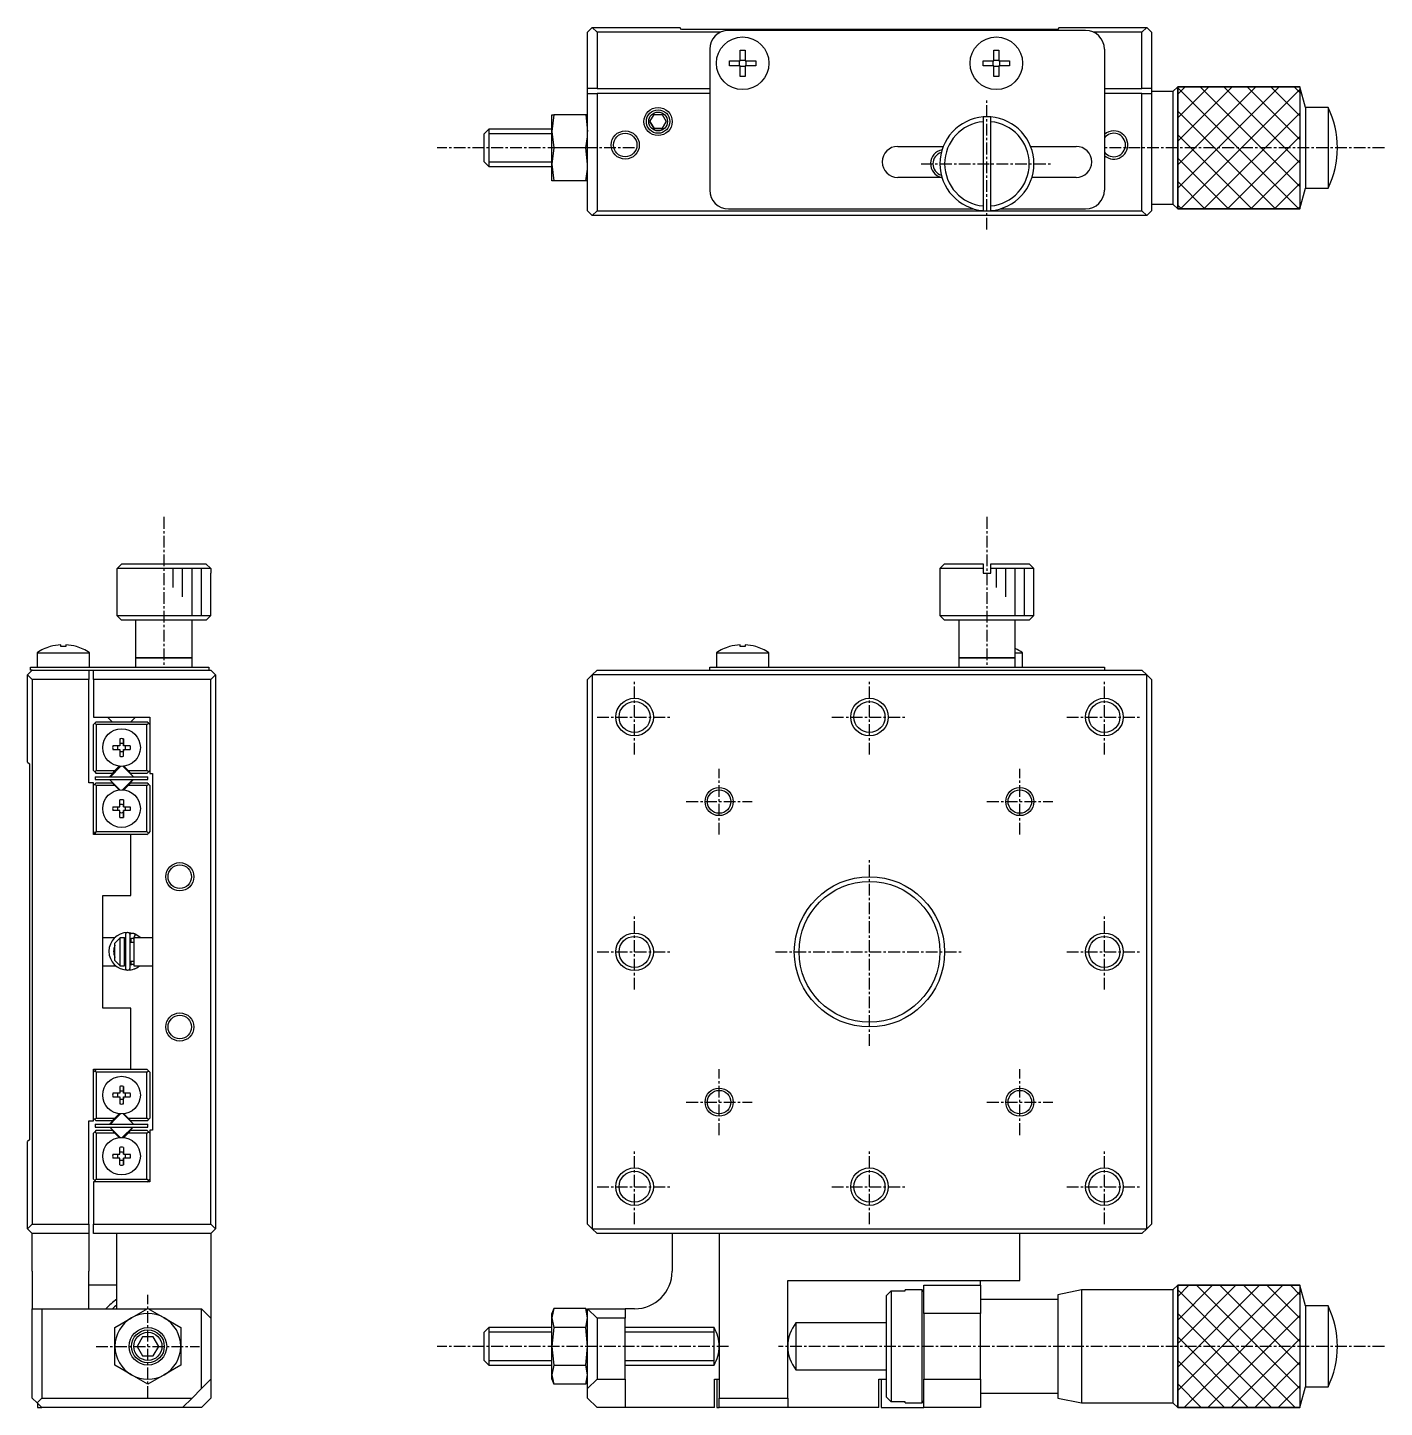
# Model space of a CAD drawing. Extents: x 10 to 368, y 10 to 254.
# Drawn here: x 56 to 200.4, y 107.1 to 254 of the extents above; entities that cross this region are included whole.
import ezdxf

# ---------------------------------------------------------------- set-up
doc = ezdxf.new("R2010")
doc.units = 0
doc.linetypes.add('CENTER', pattern=[2, 1.25, -0.25, 0.25, -0.25])
doc.layers.get('0').update_dxf_attribs({"linetype": 'CONTINUOUS'})
doc.layers.add('CENTER', color=1, linetype='CENTER')

msp = doc.modelspace()

# ---------------------------------------------------------------- linework, layer by layer
at = {"color": 7, "linetype": 'CONTINUOUS'}
for p, q in [((115.599996, 253.5), (116.099996, 254)), ((115.599996, 247.5), (115.599996, 253.5)), ((116.099996, 254), (116.599996, 253.5)), ((116.099996, 254), (125.399996, 254)), ((116.599996, 253.5), (116.599996, 247.5)), ((129.728217, 253.5), (116.599996, 253.5)), ((125.599996, 253.8), (125.399996, 254)), ((165.599996, 253.8), (125.599996, 253.8)), ((168.599996, 253.7), (130.599996, 253.7)), ((165.799996, 254), (165.599996, 253.8)), ((165.799996, 254), (175.099996, 254)), ((174.599996, 253.5), (169.471776, 253.5)), ((174.599996, 253.5), (175.099996, 254)), ((174.599996, 247.5), (174.599996, 253.5)), ((175.099996, 254), (175.599996, 253.5)), ((175.599996, 253.5), (175.599996, 247.5)), ((128.599996, 251.7), (128.599996, 236.7)), ((131.839996, 251.599139), (132.359996, 251.599139)), ((131.839996, 250.46), (131.839996, 251.599139)), ((132.359996, 251.599139), (132.359996, 250.46)), ((158.839996, 251.599139), (159.359996, 251.599139)), ((158.839996, 250.46), (158.839996, 251.599139)), ((159.359996, 251.599139), (159.359996, 250.46)), ((170.599996, 251.7), (170.599996, 236.7)), ((130.700857, 249.94), (130.700857, 250.46)), ((130.700857, 250.46), (131.839996, 250.46)), ((131.839996, 249.94), (130.700857, 249.94)), ((131.770555, 249.94), (131.770555, 250.46)), ((131.839996, 250.529442), (132.359996, 250.529442)), ((131.839996, 248.800861), (131.839996, 249.94)), ((132.359996, 249.870558), (131.839996, 249.870558)), ((132.359996, 250.46), (133.499136, 250.46)), ((133.499136, 249.94), (132.359996, 249.94)), ((132.359996, 249.94), (132.359996, 248.800861)), ((132.429438, 250.46), (132.429438, 249.94)), ((133.499136, 250.46), (133.499136, 249.94)), ((157.700857, 249.94), (157.700857, 250.46)), ((157.700857, 250.46), (158.839996, 250.46)), ((158.839996, 249.94), (157.700857, 249.94)), ((158.770555, 249.94), (158.770555, 250.46)), ((158.839996, 250.529442), (159.359996, 250.529442)), ((158.839996, 248.800861), (158.839996, 249.94)), ((159.359996, 249.870558), (158.839996, 249.870558)), ((159.359996, 250.46), (160.499136, 250.46)), ((160.499136, 249.94), (159.359996, 249.94)), ((159.359996, 249.94), (159.359996, 248.800861)), ((159.429438, 250.46), (159.429438, 249.94)), ((160.499136, 250.46), (160.499136, 249.94)), ((132.359996, 248.800861), (131.839996, 248.800861)), ((159.359996, 248.800861), (158.839996, 248.800861)), ((116.599996, 247.5), (115.599996, 247.5)), ((115.599996, 247), (115.599996, 247.5)), ((115.599996, 244.7), (115.599996, 247)), ((115.599996, 247), (116.599996, 247)), ((116.599996, 247.5), (128.599996, 247.5)), ((116.599996, 247), (116.599996, 234.5)), ((128.599996, 247), (116.599996, 247)), ((170.599996, 247.5), (174.599996, 247.5)), ((174.599996, 247), (170.599996, 247)), ((175.599996, 247.5), (174.599996, 247.5)), ((174.599996, 234.5), (174.599996, 247)), ((174.599996, 247), (175.599996, 247)), ((175.599996, 247.5), (175.599996, 247)), ((177.900001, 247.199996), (175.599996, 247.199996)), ((175.599996, 247), (175.599996, 234.5)), ((177.900001, 247.199996), (177.9, 235.200004)), ((178.400003, 247.699999), (177.900001, 247.199996)), ((178.400002, 234.700001), (178.400003, 247.699999)), ((178.400003, 247.699999), (191.400004, 247.699999)), ((191.400004, 247.699999), (191.400003, 234.700001)), ((191.989492, 245.5), (191.400004, 247.699999)), ((191.989492, 245.5), (191.989491, 236.9)), ((194.400003, 245.5), (191.989492, 245.5)), ((194.400003, 245.5), (194.400002, 236.9)), ((111.799996, 244.7), (111.997069, 244.7)), ((111.799996, 242.95), (111.799996, 244.7)), ((111.997069, 244.7), (111.799996, 242.95)), ((111.997069, 244.7), (111.799996, 242.95)), ((115.599996, 244.7), (111.997069, 244.7)), ((115.402924, 244.7), (115.599996, 242.95)), ((115.599996, 237.7), (115.599996, 244.7)), ((122.233971, 244), (122.666984, 244.75)), ((122.666984, 243.25), (122.233971, 244)), ((122.233971, 244), (122.666984, 243.25)), ((122.666984, 244.75), (123.533009, 244.75)), ((123.533009, 244.75), (123.966022, 244)), ((123.966022, 244), (123.533009, 243.25)), ((123.533009, 243.25), (123.966022, 244)), ((157.699996, 244.483974), (157.699996, 243.982187)), ((157.699996, 243.982187), (157.699996, 235.017813)), ((158.499996, 243.982187), (158.499996, 244.483974)), ((158.499996, 235.017813), (158.499996, 243.982187)), ((104.849996, 242.95), (104.599996, 242.7)), ((104.599996, 239.7), (104.599996, 242.7)), ((105.099996, 243.2), (104.849996, 242.95)), ((105.099996, 243.2), (105.099996, 239.2)), ((111.799977, 243.2), (105.099996, 243.2)), ((111.799996, 242.95), (111.997069, 241.2)), ((111.799996, 239.45), (111.799996, 242.95)), ((123.533009, 243.25), (122.666984, 243.25)), ((122.666984, 243.25), (123.533009, 243.25)), ((111.997069, 241.2), (111.799996, 239.45)), ((115.402924, 241.2), (111.997069, 241.2)), ((115.402924, 241.2), (115.599996, 242.359478)), ((115.599996, 239.45), (115.402924, 241.2)), ((148.599996, 241.35), (153.454838, 241.35)), ((162.745155, 241.35), (167.599996, 241.35)), ((104.599996, 239.7), (104.849996, 239.45)), ((104.849996, 239.45), (105.099996, 239.2)), ((111.799996, 239.45), (111.997069, 237.7)), ((111.799996, 237.7), (111.799996, 239.45)), ((115.598437, 239.299983), (115.599996, 239.45)), ((105.099996, 239.2), (111.799977, 239.2)), ((115.402924, 237.7), (115.581337, 238.929304)), ((115.581337, 238.929304), (115.598437, 239.299983)), ((153.314863, 238.05), (148.599996, 238.05)), ((167.599996, 238.05), (162.88513, 238.05)), ((111.997069, 237.7), (111.799996, 237.7)), ((115.402924, 237.7), (111.997069, 237.7)), ((115.599996, 237.7), (115.402924, 237.7)), ((115.599996, 234.5), (115.599996, 237.7)), ((191.400003, 234.700001), (191.989491, 236.9)), ((191.989491, 236.9), (194.400002, 236.9)), ((175.599996, 235.200004), (177.9, 235.200004)), ((177.9, 235.200004), (178.400002, 234.700001)), ((115.599996, 234.5), (116.099996, 234)), ((116.099996, 234), (116.599996, 234.5)), ((175.099996, 234), (116.099996, 234)), ((116.599996, 234.5), (158.099996, 234.5)), ((130.599996, 234.7), (156.699996, 234.7)), ((157.699996, 235.017813), (157.699996, 234.516026)), ((158.099996, 234.5), (174.599996, 234.5)), ((158.499996, 234.516026), (158.499996, 235.017813)), ((159.499997, 234.7), (168.599996, 234.7)), ((174.599996, 234.5), (175.099996, 234)), ((175.099996, 234), (175.599996, 234.5)), ((191.400003, 234.700001), (178.400002, 234.700001)), ((65.516026, 196.4), (66.017813, 196.9)), ((66.017813, 196.9), (74.982187, 196.9)), ((74.982187, 196.9), (75.483974, 196.4)), ((153.599996, 196.9), (153.099996, 196.4)), ((153.599996, 196.9), (157.699996, 196.9)), ((157.699996, 196.9), (157.699996, 196.4)), ((158.499996, 196.9), (162.599996, 196.9)), ((158.499996, 196.4), (158.499996, 196.9)), ((163.099996, 196.4), (162.599996, 196.9)), ((65.5, 195.9), (65.516026, 195.9)), ((65.5, 195.9), (65.5, 191.4)), ((65.516026, 195.9), (65.516026, 196.4)), ((75.483974, 196.4), (65.516026, 196.4)), ((75.483974, 196.4), (75.483974, 195.9)), ((75.483974, 195.9), (75.5, 195.9)), ((75.5, 191.4), (75.5, 195.9)), ((157.699996, 196.4), (153.099996, 196.4)), ((153.099996, 196.4), (153.099996, 191.4)), ((157.699996, 196.4), (157.699996, 195.9)), ((157.699996, 195.9), (158.499996, 195.9)), ((163.099996, 196.4), (158.499996, 196.4)), ((158.499996, 195.9), (158.499996, 196.4)), ((163.099996, 191.4), (163.099996, 196.4)), ((65.5, 191.4), (75.5, 191.4)), ((65.5, 191.4), (66, 190.9)), ((75, 190.9), (75.5, 191.4)), ((153.099996, 191.4), (163.099996, 191.4)), ((153.099996, 191.4), (153.599996, 190.9)), ((162.599996, 190.9), (163.099996, 191.4)), ((75, 190.9), (66, 190.9)), ((67.5, 190.9), (67.5, 186.9)), ((73.5, 186.9), (73.5, 190.9)), ((162.599996, 190.9), (153.599996, 190.9)), ((155.099996, 190.9), (155.099996, 186.9)), ((161.099996, 186.9), (161.099996, 190.9)), ((58.400861, 188.093205), (58.397852, 188.099373)), ((59.54, 188.093205), (59.54, 188.286462)), ((60.06, 188.093205), (59.54, 188.093205)), ((60.06, 188.286462), (60.06, 188.093205)), ((61.202148, 188.099373), (61.199139, 188.093205)), ((130.700857, 188.093205), (130.697849, 188.099373)), ((131.839996, 188.093205), (131.839996, 188.286462)), ((132.359996, 188.093205), (131.839996, 188.093205)), ((132.359996, 188.286462), (132.359996, 188.093205)), ((133.502144, 188.099373), (133.499136, 188.093205)), ((57, 187.442463), (59.8, 187.442463)), ((57, 187.442463), (57, 185.9)), ((59.8, 187.442463), (62.6, 187.442463)), ((62.6, 185.9), (62.6, 187.442463)), ((67.5, 186.9), (73.5, 186.9)), ((73.5, 186.9), (67.5, 186.9)), ((67.5, 186.9), (67.5, 185.9)), ((73.5, 185.9), (73.5, 186.9)), ((129.299996, 187.442463), (134.899996, 187.442463)), ((129.299996, 187.442463), (129.299996, 185.9)), ((134.899996, 185.9), (134.899996, 187.442463)), ((155.099996, 186.9), (158.099996, 186.9)), ((158.099996, 186.9), (155.099996, 186.9)), ((155.099996, 186.9), (155.099996, 185.9)), ((158.099996, 186.9), (161.099996, 186.9)), ((161.099996, 186.9), (158.099996, 186.9)), ((161.099996, 187.442463), (161.899996, 187.442463)), ((161.099996, 185.9), (161.099996, 186.9)), ((161.899996, 185.9), (161.899996, 187.442463)), ((56, 185.1), (56.5, 185.6)), ((56, 175.8), (56, 185.1)), ((56.5, 184.6), (56, 185.1)), ((56.3, 185.6), (56.3, 185.9)), ((56.3, 185.9), (58.3, 185.9)), ((56.5, 185.6), (56.3, 185.6)), ((56.5, 185.6), (62.5, 185.6)), ((58.3, 185.9), (73.3, 185.9)), ((62.5, 185.6), (63, 185.6)), ((62.5, 185.6), (62.5, 184.6)), ((63, 185.6), (75.5, 185.6)), ((63, 184.6), (63, 185.6)), ((73.3, 185.9), (75.3, 185.9)), ((75.3, 185.9), (75.3, 185.6)), ((76, 185.1), (75.5, 185.6)), ((75.5, 184.6), (76, 185.1)), ((76, 185.1), (76, 126.1)), ((115.599996, 184.6), (116.099996, 185.1)), ((116.099996, 185.1), (116.599996, 185.6)), ((116.099996, 185.1), (116.099996, 126.1)), ((175.099996, 185.1), (116.099996, 185.1)), ((116.599996, 185.6), (174.599996, 185.6)), ((128.599996, 185.6), (128.599996, 185.9)), ((128.599996, 185.9), (130.599996, 185.9)), ((130.599996, 185.9), (168.599996, 185.9)), ((168.599996, 185.9), (170.599996, 185.9)), ((170.599996, 185.9), (170.599996, 185.6)), ((174.599996, 185.6), (175.099996, 185.1)), ((175.099996, 126.1), (175.099996, 185.1)), ((175.099996, 185.1), (175.599996, 184.6)), ((56.5, 184.6), (56.5, 126.6)), ((62.5, 184.6), (56.5, 184.6)), ((62.5, 173.6), (62.5, 184.6)), ((63, 184.6), (63, 180.6)), ((75.5, 184.6), (63, 184.6)), ((75.5, 126.6), (75.5, 184.6)), ((115.599996, 126.6), (115.599996, 184.6)), ((175.599996, 184.6), (175.599996, 126.6)), ((63, 180.6), (69, 180.6)), ((63, 179.8), (63.15, 179.95)), ((63, 174.9), (63, 179.8)), ((63.3, 180.1), (63.15, 179.95)), ((63.15, 179.95), (63.3, 179.8)), ((63.3, 180.1), (68.7, 180.1)), ((63.3, 179.8), (63.3, 174.9)), ((68.7, 179.8), (63.3, 179.8)), ((64.5, 180.6), (64.75, 180.35)), ((64.75, 180.35), (65, 180.1)), ((67, 180.1), (67.25, 180.35)), ((67.25, 180.35), (67.5, 180.6)), ((68.85, 179.95), (68.7, 180.1)), ((68.7, 179.8), (68.85, 179.95)), ((68.7, 174.9), (68.7, 179.8)), ((68.85, 179.95), (69, 179.8)), ((69, 180.6), (69, 174.6)), ((65.8, 178.278709), (65.8, 177.55)), ((66.2, 177.55), (66.2, 178.278709)), ((66.2, 178.278709), (66.2, 177.736392)), ((65.8, 177.55), (65.071291, 177.55)), ((65.071291, 177.15), (65.8, 177.15)), ((65.8, 177.15), (65.8, 176.421291)), ((66.2, 177.736392), (66.2, 177.55)), ((66.928709, 177.55), (66.2, 177.55)), ((66.2, 176.421291), (66.2, 177.15)), ((66.2, 177.15), (66.928709, 177.15)), ((66.2, 177.15), (66.2, 176.963608)), ((66.2, 176.421291), (66.2, 176.963608)), ((56, 175.8), (56.2, 175.6)), ((56.2, 175.6), (56.2, 135.6)), ((63.15, 174.75), (63, 174.9)), ((63.3, 174.9), (63.15, 174.75)), ((63.3, 174.9), (65.297398, 174.9)), ((65.823223, 175.337437), (64.762563, 174.276777)), ((64.806497, 174.25), (65.893934, 175.337437)), ((64.997398, 174.6), (65.297398, 174.9)), ((65.297398, 174.9), (65.761651, 175.364253)), ((67.237437, 174.276777), (66.176777, 175.337437)), ((66.238349, 175.364253), (66.702602, 174.9)), ((66.702602, 174.9), (68.7, 174.9)), ((66.702602, 174.9), (67.002602, 174.6)), ((68.85, 174.75), (68.7, 174.9)), ((69, 174.9), (68.85, 174.75)), ((63, 173.6), (62.5, 173.6)), ((63, 168.1), (63, 173.6)), ((63, 173.3), (63.15, 173.45)), ((63.15, 174.75), (63.3, 174.6)), ((63.3, 173.6), (63.15, 173.45)), ((63.15, 173.45), (63.3, 173.3)), ((63.2, 174.25), (63.2, 173.95)), ((63.2, 174.25), (68.8, 174.25)), ((63.2, 173.95), (68.8, 173.95)), ((64.997398, 174.6), (63.3, 174.6)), ((63.3, 173.6), (64.997398, 173.6)), ((64.762563, 173.923223), (65.823223, 172.862563)), ((65.297398, 173.3), (64.997398, 173.6)), ((66.671751, 173.428249), (66.106066, 172.862563)), ((66.176777, 172.862563), (67.237437, 173.923223)), ((67.193503, 173.95), (66.671751, 173.428249)), ((67.002602, 173.6), (66.702602, 173.3)), ((68.7, 174.6), (67.002602, 174.6)), ((67.002602, 173.6), (68.7, 173.6)), ((68.7, 174.6), (68.85, 174.75)), ((68.85, 173.45), (68.7, 173.6)), ((68.7, 173.3), (68.85, 173.45)), ((68.8, 173.95), (68.8, 174.25)), ((68.85, 173.45), (69, 173.3)), ((69, 174.6), (69.3, 174.6)), ((69.3, 174.6), (69.3, 136.6)), ((63.3, 173.3), (63.3, 168.4)), ((65.297398, 173.3), (63.3, 173.3)), ((65.761651, 172.835747), (65.297398, 173.3)), ((66.702602, 173.3), (66.238349, 172.835747)), ((68.7, 173.3), (66.702602, 173.3)), ((68.7, 168.4), (68.7, 173.3)), ((69, 173.3), (69, 168.4)), ((65.071291, 171.05), (65.8, 171.05)), ((65.8, 170.65), (65.071291, 170.65)), ((65.8, 171.05), (65.8, 171.778709)), ((65.8, 169.921291), (65.8, 170.65)), ((66.2, 171.778709), (66.2, 171.05)), ((66.2, 171.778709), (66.2, 171.236392)), ((66.2, 171.05), (66.2, 171.236392)), ((66.2, 171.05), (66.928709, 171.05)), ((66.2, 170.65), (66.2, 169.921291)), ((66.928709, 170.65), (66.2, 170.65)), ((66.2, 170.463608), (66.2, 170.65)), ((66.2, 169.921291), (66.2, 170.463608)), ((63.15, 168.25), (63, 168.4)), ((67, 168.1), (63, 168.1)), ((63.3, 168.4), (63.15, 168.25)), ((63.15, 168.25), (63.3, 168.1)), ((63.3, 168.4), (68.7, 168.4)), ((68.7, 168.1), (67, 168.1)), ((67, 161.6), (67, 168.1)), ((68.85, 168.25), (68.7, 168.4)), ((68.7, 168.1), (68.85, 168.25)), ((69, 168.4), (68.85, 168.25)), ((64, 161.6), (67, 161.6)), ((64, 149.6), (64, 161.6)), ((66.402374, 157.406982), (66.402374, 153.906982)), ((67.446234, 157.491451), (66.68188, 157.65547)), ((66.899711, 157.512399), (66.881943, 157.505827)), ((66.934904, 157.523928), (66.899711, 157.512399)), ((66.902374, 153.906982), (66.902374, 157.406982)), ((66.970619, 157.533686), (66.934904, 157.523928)), ((67.006768, 157.541648), (66.970619, 157.533686)), ((67.043264, 157.547796), (67.006768, 157.541648)), ((67.080016, 157.552115), (67.043264, 157.547796)), ((67.116936, 157.554594), (67.080016, 157.552115)), ((67.153933, 157.555227), (67.116936, 157.554594)), ((67.190917, 157.554012), (67.153933, 157.555227)), ((67.227797, 157.550952), (67.190917, 157.554012)), ((67.264483, 157.546055), (67.227797, 157.550952)), ((67.300885, 157.539331), (67.264483, 157.546055)), ((67.336915, 157.530796), (67.300885, 157.539331)), ((67.448678, 157.490408), (67.304468, 157.097292)), ((67.343546, 157.193571), (67.335499, 157.176642)), ((67.372483, 157.520471), (67.336915, 157.530796)), ((67.351582, 157.210944), (67.343546, 157.193571)), ((67.359556, 157.228653), (67.351582, 157.210944)), ((67.36742, 157.24659), (67.359556, 157.228653)), ((67.375125, 157.264643), (67.36742, 157.24659)), ((67.4075, 157.508381), (67.372483, 157.520471)), ((67.382624, 157.282702), (67.375125, 157.264643)), ((67.38987, 157.300655), (67.382624, 157.282702)), ((67.396819, 157.318391), (67.38987, 157.300655)), ((67.403428, 157.335802), (67.396819, 157.318391)), ((67.409656, 157.352779), (67.403428, 157.335802)), ((67.440082, 157.495328), (67.4075, 157.508381)), ((67.415464, 157.369218), (67.409656, 157.352779)), ((67.420818, 157.385017), (67.415464, 157.369218)), ((67.425683, 157.40008), (67.420818, 157.385017)), ((67.430031, 157.414313), (67.425683, 157.40008)), ((67.433834, 157.427629), (67.430031, 157.414313)), ((67.437068, 157.439946), (67.433834, 157.427629)), ((67.439714, 157.451187), (67.437068, 157.439946)), ((67.438544, 157.495654), (67.440872, 157.494876)), ((68.035298, 157.100007), (67.43957, 157.494337)), ((67.441755, 157.461283), (67.439714, 157.451187)), ((67.440872, 157.494876), (67.442588, 157.492683)), ((67.44318, 157.470173), (67.441755, 157.461283)), ((67.442588, 157.492683), (67.443681, 157.489091)), ((67.443978, 157.4778), (67.44318, 157.470173)), ((67.443681, 157.489091), (67.444145, 157.484119)), ((67.444145, 157.484119), (67.443978, 157.4778)), ((67.521154, 157.457187), (67.446234, 157.491451)), ((65.270382, 157.1), (64, 157.1)), ((65.3, 156.516515), (65.8, 157.045683)), ((65.3, 154.683485), (65.3, 156.516515)), ((65.8, 157.1), (65.8, 157.045683)), ((66.3, 157.1), (65.8, 157.1)), ((65.8, 157.045683), (65.8, 154.154317)), ((66.241141, 157.100394), (66.402346, 157.137053)), ((66.3, 154.1), (66.3, 157.1)), ((66.402374, 156.6), (66.3, 156.6)), ((66.402374, 156.6), (66.3, 156.6)), ((66.902374, 156.805135), (66.902643, 156.816718)), ((67.3, 156.6), (66.902374, 156.6)), ((67, 156.6), (66.902374, 156.6)), ((66.902643, 156.816718), (66.903499, 156.828915)), ((66.903499, 156.828915), (66.904939, 156.841056)), ((66.904939, 156.841056), (66.90696, 156.853113)), ((66.90696, 156.853113), (66.909559, 156.865058)), ((66.909559, 156.865058), (66.91273, 156.876865)), ((66.91273, 156.876865), (66.916467, 156.888506)), ((66.916467, 156.888506), (66.920762, 156.899956)), ((66.920762, 156.899956), (66.925606, 156.911186)), ((66.925606, 156.911186), (66.930991, 156.922172)), ((66.930991, 156.922172), (66.936904, 156.932887)), ((66.936904, 156.932887), (66.943335, 156.943306)), ((66.943335, 156.943306), (66.950271, 156.953404)), ((66.950271, 156.953404), (66.957696, 156.963155)), ((66.957696, 156.963155), (66.965597, 156.972536)), ((66.965597, 156.972536), (66.973956, 156.981521)), ((66.973956, 156.981521), (66.982755, 156.990089)), ((66.982755, 156.990089), (66.991976, 156.998216)), ((66.991976, 156.998216), (67.001598, 157.00588)), ((67, 157.00487), (67, 156.6)), ((67.001598, 157.00588), (67.011599, 157.01306)), ((67.011599, 157.01306), (67.021957, 157.019736)), ((67.021957, 157.019736), (67.032648, 157.025887)), ((67.032648, 157.025887), (67.043646, 157.031496)), ((67.043646, 157.031496), (67.054925, 157.036546)), ((67.054925, 157.036546), (67.066455, 157.04102)), ((67.066455, 157.04102), (67.078209, 157.044904)), ((67.078209, 157.044904), (67.090157, 157.048185)), ((67.090157, 157.048185), (67.102266, 157.050853)), ((67.102266, 157.050853), (67.114505, 157.052897)), ((67.114505, 157.052897), (67.12684, 157.05431)), ((67.12684, 157.05431), (67.139239, 157.055086)), ((67.139239, 157.055086), (67.151666, 157.055223)), ((67.151666, 157.055223), (67.164089, 157.054719)), ((67.164089, 157.054719), (67.176471, 157.053575)), ((67.176471, 157.053575), (67.18878, 157.051794)), ((67.18878, 157.051794), (67.20098, 157.049381)), ((67.20098, 157.049381), (67.213038, 157.046343)), ((67.213038, 157.046343), (67.224921, 157.042691)), ((67.224921, 157.042691), (67.236597, 157.038436)), ((67.236597, 157.038436), (67.243226, 157.035712)), ((67.243737, 157.036703), (67.300106, 157.011117)), ((67.247688, 157.036027), (67.244763, 157.035386)), ((67.251192, 157.038083), (67.247688, 157.036027)), ((67.255254, 157.04154), (67.251192, 157.038083)), ((67.304468, 157.097292), (67.252833, 157.032767)), ((67.259849, 157.046379), (67.255254, 157.04154)), ((67.264947, 157.052569), (67.259849, 157.046379)), ((67.270519, 157.060071), (67.264947, 157.052569)), ((67.27653, 157.068841), (67.270519, 157.060071)), ((67.282942, 157.078823), (67.27653, 157.068841)), ((67.289715, 157.089956), (67.282942, 157.078823)), ((67.29681, 157.102171), (67.289715, 157.089956)), ((67.30418, 157.115394), (67.29681, 157.102171)), ((67.3, 157.1), (67.3, 154.1)), ((69.3, 157.1), (67.3, 157.1)), ((67.311782, 157.129542), (67.30418, 157.115394)), ((67.319568, 157.144528), (67.311782, 157.129542)), ((67.32749, 157.16026), (67.319568, 157.144528)), ((67.335499, 157.176642), (67.32749, 157.16026)), ((65.8, 154.154317), (65.3, 154.683485)), ((66.3, 154.6), (66.402374, 154.6)), ((66.3, 154.6), (66.402374, 154.6)), ((66.902374, 154.6), (67.3, 154.6)), ((66.902374, 154.6), (67, 154.6)), ((66.902424, 154.503926), (66.902374, 154.508829)), ((67.300109, 154.303108), (66.902383, 154.176886)), ((66.902959, 154.491707), (66.902424, 154.503926)), ((66.904081, 154.479524), (66.902959, 154.491707)), ((66.905788, 154.467405), (66.904081, 154.479524)), ((66.908077, 154.455378), (66.905788, 154.467405)), ((66.910944, 154.44347), (66.908077, 154.455378)), ((66.914384, 154.431709), (66.910944, 154.44347)), ((66.91839, 154.420122), (66.914384, 154.431709)), ((66.922956, 154.408736), (66.91839, 154.420122)), ((66.928073, 154.397578), (66.922956, 154.408736)), ((66.93373, 154.386675), (66.928073, 154.397578)), ((66.939917, 154.376054), (66.93373, 154.386675)), ((66.946622, 154.365741), (66.939917, 154.376054)), ((66.953831, 154.355762), (66.946622, 154.365741)), ((66.961529, 154.346142), (66.953831, 154.355762)), ((66.969699, 154.336908), (66.961529, 154.346142)), ((66.978326, 154.328082), (66.969699, 154.336908)), ((66.987388, 154.31969), (66.978326, 154.328082)), ((66.996866, 154.311755), (66.987388, 154.31969)), ((67.006739, 154.304299), (66.996866, 154.311755)), ((67, 154.6), (67, 154.309102)), ((67.016983, 154.297343), (67.006739, 154.304299)), ((67.027572, 154.290909), (67.016983, 154.297343)), ((67.038483, 154.285015), (67.027572, 154.290909)), ((67.049686, 154.279679), (67.038483, 154.285015)), ((67.061153, 154.274918), (67.049686, 154.279679)), ((67.072855, 154.270748), (67.061153, 154.274918)), ((67.08476, 154.26718), (67.072855, 154.270748)), ((67.096837, 154.264228), (67.08476, 154.26718)), ((67.109052, 154.261899), (67.096837, 154.264228)), ((67.121372, 154.260202), (67.109052, 154.261899)), ((67.133763, 154.259142), (67.121372, 154.260202)), ((67.146191, 154.258723), (67.133763, 154.259142)), ((67.158621, 154.258944), (67.146191, 154.258723)), ((67.171019, 154.259806), (67.158621, 154.258944)), ((67.183351, 154.261305), (67.171019, 154.259806)), ((67.195582, 154.263436), (67.183351, 154.261305)), ((67.20768, 154.26619), (67.195582, 154.263436)), ((67.219611, 154.269559), (67.20768, 154.26619)), ((67.231346, 154.273531), (67.219611, 154.269559)), ((67.243226, 154.278253), (67.231346, 154.273531)), ((67.244763, 154.278578), (67.24141, 154.276804)), ((64, 154.1), (65.399921, 154.1)), ((65.8, 154.154317), (65.8, 154.1)), ((65.8, 154.1), (66.3, 154.1)), ((66.402359, 154.177158), (66.2999, 154.198105)), ((67.3, 154.1), (69.3, 154.1)), ((67.376931, 153.794921), (67.377937, 153.795249)), ((67.377937, 153.795249), (67.379001, 153.795596)), ((67.379001, 153.795596), (67.380503, 153.796091)), ((67.380503, 153.796091), (67.381513, 153.796425)), ((67.381513, 153.796425), (67.382945, 153.796901)), ((67.382945, 153.796901), (67.384737, 153.797502)), ((67.384737, 153.797502), (67.387381, 153.798398)), ((67.387381, 153.798398), (67.390029, 153.799307)), ((67.390029, 153.799307), (67.394932, 153.801018)), ((67.394932, 153.801018), (67.440082, 153.818636)), ((67.436073, 153.818752), (67.438544, 153.818311)), ((67.438544, 153.818311), (67.438212, 153.819101)), ((67.440082, 153.818636), (67.438544, 153.818311)), ((67, 149.6), (64, 149.6)), ((67, 143.1), (67, 149.6)), ((63, 143.1), (67, 143.1)), ((63, 137.6), (63, 143.1)), ((63, 142.8), (63.15, 142.95)), ((63.3, 143.1), (63.15, 142.95)), ((63.15, 142.95), (63.3, 142.8)), ((63.3, 142.8), (63.3, 137.9)), ((68.7, 142.8), (63.3, 142.8)), ((67, 143.1), (68.7, 143.1)), ((68.85, 142.95), (68.7, 143.1)), ((68.7, 142.8), (68.85, 142.95)), ((68.7, 137.9), (68.7, 142.8)), ((68.85, 142.95), (69, 142.8)), ((69, 142.8), (69, 137.9)), ((65.8, 141.278709), (65.8, 140.55)), ((66.2, 140.55), (66.2, 141.278709)), ((66.2, 141.278709), (66.2, 140.736392)), ((65.8, 140.55), (65.071291, 140.55)), ((65.071291, 140.15), (65.8, 140.15)), ((65.8, 140.15), (65.8, 139.421291)), ((66.2, 140.736392), (66.2, 140.55)), ((66.928709, 140.55), (66.2, 140.55)), ((66.2, 139.421291), (66.2, 140.15)), ((66.2, 140.15), (66.928709, 140.15)), ((66.2, 140.15), (66.2, 139.963608)), ((66.2, 139.421291), (66.2, 139.963608)), ((65.823223, 138.337437), (64.762563, 137.276777)), ((65.297398, 137.9), (65.761651, 138.364253)), ((65.328249, 137.771751), (65.893934, 138.337437)), ((67.237437, 137.276777), (66.176777, 138.337437)), ((66.238349, 138.364253), (66.702602, 137.9)), ((62.5, 137.6), (63, 137.6)), ((62.5, 126.6), (62.5, 137.6)), ((63.15, 137.75), (63, 137.9)), ((63.3, 137.9), (63.15, 137.75)), ((63.15, 137.75), (63.3, 137.6)), ((63.2, 137.25), (63.2, 136.95)), ((63.2, 137.25), (68.8, 137.25)), ((63.2, 136.95), (68.8, 136.95)), ((63.3, 137.9), (65.297398, 137.9)), ((64.997398, 137.6), (63.3, 137.6)), ((64.762563, 136.923223), (65.823223, 135.862563)), ((64.806497, 137.25), (65.328249, 137.771751)), ((64.997398, 137.6), (65.297398, 137.9)), ((67.193503, 136.95), (66.106066, 135.862563)), ((66.176777, 135.862563), (67.237437, 136.923223)), ((66.702602, 137.9), (68.7, 137.9)), ((66.702602, 137.9), (67.002602, 137.6)), ((68.7, 137.6), (67.002602, 137.6)), ((68.85, 137.75), (68.7, 137.9)), ((68.7, 137.6), (68.85, 137.75)), ((68.8, 136.95), (68.8, 137.25)), ((69, 137.9), (68.85, 137.75)), ((56.2, 135.6), (56, 135.4)), ((56, 126.1), (56, 135.4)), ((63, 136.3), (63.15, 136.45)), ((63, 131.4), (63, 136.3)), ((63.3, 136.6), (63.15, 136.45)), ((63.15, 136.45), (63.3, 136.3)), ((63.3, 136.6), (64.997398, 136.6)), ((63.3, 136.3), (63.3, 131.4)), ((65.297398, 136.3), (63.3, 136.3)), ((65.297398, 136.3), (64.997398, 136.6)), ((65.761651, 135.835747), (65.297398, 136.3)), ((66.702602, 136.3), (66.238349, 135.835747)), ((67.002602, 136.6), (66.702602, 136.3)), ((68.7, 136.3), (66.702602, 136.3)), ((67.002602, 136.6), (68.7, 136.6)), ((68.85, 136.45), (68.7, 136.6)), ((68.7, 136.3), (68.85, 136.45)), ((68.7, 131.4), (68.7, 136.3)), ((68.85, 136.45), (69, 136.3)), ((69, 136.6), (69, 131.1)), ((69.3, 136.6), (69, 136.6)), ((65.071291, 134.05), (65.8, 134.05)), ((65.8, 134.05), (65.8, 134.778709)), ((66.2, 134.778709), (66.2, 134.05)), ((66.2, 134.778709), (66.2, 134.236392)), ((66.2, 134.05), (66.2, 134.236392)), ((66.2, 134.05), (66.928709, 134.05)), ((65.8, 133.65), (65.071291, 133.65)), ((65.8, 132.921291), (65.8, 133.65)), ((66.2, 133.65), (66.2, 132.921291)), ((66.928709, 133.65), (66.2, 133.65)), ((66.2, 133.463608), (66.2, 133.65)), ((66.2, 132.921291), (66.2, 133.463608)), ((63.15, 131.25), (63, 131.4)), ((63, 131.1), (63, 126.6)), ((69, 131.1), (63, 131.1)), ((63.3, 131.4), (63.15, 131.25)), ((63.15, 131.25), (63.3, 131.1)), ((63.3, 131.4), (68.7, 131.4)), ((68.85, 131.25), (68.7, 131.4)), ((68.7, 131.1), (68.85, 131.25)), ((69, 131.4), (68.85, 131.25)), ((56, 126.1), (56.5, 126.6)), ((56.5, 126.6), (62.5, 126.6)), ((62.5, 126.6), (62.5, 125.6)), ((63, 126.6), (75.5, 126.6)), ((63, 125.6), (63, 126.6)), ((76, 126.1), (75.5, 126.6)), ((116.099996, 126.1), (115.599996, 126.6)), ((175.599996, 126.6), (175.099996, 126.1)), ((56.5, 125.6), (56, 126.1)), ((56.5, 121.6), (56.5, 125.6)), ((62.5, 125.6), (56.5, 125.6)), ((62.5, 125.6), (62.5, 121.6)), ((75.5, 125.6), (63, 125.6)), ((65.5, 117.6), (65.5, 125.6)), ((75.5, 125.6), (76, 126.1)), ((75.5, 125.6), (75.5, 116.6)), ((116.099996, 126.1), (175.099996, 126.1)), ((116.599996, 125.6), (116.099996, 126.1)), ((129.599996, 125.6), (116.599996, 125.6)), ((124.599996, 125.6), (124.599996, 121.6)), ((161.599996, 125.6), (129.599996, 125.6)), ((129.599996, 125.6), (129.599996, 108.1)), ((161.599996, 125.6), (129.599996, 125.6)), ((161.599996, 120.6), (161.599996, 125.6)), ((174.599996, 125.6), (161.599996, 125.6)), ((175.099996, 126.1), (174.599996, 125.6)), ((56.5, 121.6), (56.5, 117.6)), ((62.5, 117.6), (62.5, 121.6)), ((136.899996, 120.6), (161.599996, 120.6)), ((136.899996, 108.1), (136.899996, 120.6)), ((157.399996, 120.1), (157.399996, 120.6)), ((65.5, 120.1), (62.5, 120.1)), ((147.399996, 119.008327), (147.899996, 119.51608)), ((147.399996, 108.191673), (147.399996, 119.008327)), ((147.399996, 118.243559), (147.399996, 119.008327)), ((147.899996, 119.51608), (147.899996, 107.68392)), ((147.899996, 119.51608), (149.399996, 119.51608)), ((149.399996, 119.51608), (149.399996, 119.6)), ((149.399996, 119.51608), (149.399996, 119.6)), ((151.199996, 119.6), (149.399996, 119.6)), ((151.199996, 107.6), (151.199996, 119.6)), ((151.399996, 119.4), (151.199996, 119.6)), ((151.39999, 120.1), (157.399996, 120.1)), ((151.399996, 117.1), (151.39999, 120.1)), ((157.399996, 120.1), (157.399996, 117.1)), ((168.149996, 119.599996), (165.649997, 119.099997)), ((165.649997, 119.099997), (165.649997, 108.100003)), ((168.149996, 119.599996), (168.149996, 107.600004)), ((177.900001, 119.599996), (168.149996, 119.599996)), ((178.400003, 120.099999), (177.900001, 119.599996)), ((177.900001, 119.599996), (177.900001, 107.600004)), ((178.400003, 120.099999), (191.400004, 120.099999)), ((178.400003, 107.100001), (178.400003, 120.099999)), ((191.989492, 117.9), (191.400004, 120.099999)), ((191.400004, 120.099999), (191.400004, 107.100001)), ((56.5, 108.1), (56.5, 117.6)), ((56.5, 117.6), (57.5, 117.6)), ((57.5, 117.6), (57.5, 108.1)), ((57.5, 117.6), (68.728203, 117.6)), ((67.05, 116.631089), (68.8, 117.641452)), ((68.8, 117.641452), (70.55, 116.631089)), ((68.871797, 117.6), (74.5, 117.6)), ((74.5, 109.1), (74.5, 117.6)), ((74.5, 117.6), (75.5, 116.6)), ((111.997069, 117.641452), (111.799996, 116.631089)), ((111.997069, 117.641452), (111.799996, 117.1)), ((115.402924, 117.641452), (111.997069, 117.641452)), ((115.599996, 116.631089), (115.402924, 117.641452)), ((115.599996, 117.1), (115.402924, 117.641452)), ((115.599996, 109.1), (115.599996, 117.6)), ((115.599996, 117.6), (116.599996, 116.6)), ((115.599996, 117.6), (119.599998, 117.6)), ((119.599998, 117.6), (119.599996, 116.6)), ((120.599996, 117.6), (119.599996, 117.6)), ((165.649997, 118.6), (157.399997, 118.6)), ((191.989492, 117.9), (191.989492, 109.3)), ((194.400003, 117.9), (191.989492, 117.9)), ((194.400003, 117.9), (194.400003, 109.3)), ((65.3, 115.620726), (67.05, 116.631089)), ((70.55, 116.631089), (72.3, 115.620726)), ((75.5, 116.6), (75.5, 110.1)), ((111.799996, 116.631089), (111.799996, 117.1)), ((111.799996, 113.6), (111.799996, 116.631089)), ((111.799996, 116.631089), (111.997069, 115.620726)), ((115.402924, 115.620726), (115.599996, 116.631089)), ((116.599996, 116.6), (116.599996, 110.1)), ((119.599996, 116.6), (116.599996, 116.6)), ((119.599996, 110.1), (119.599996, 116.6)), ((137.777506, 116.099996), (137.777506, 111.100004)), ((147.399997, 116.099996), (137.777506, 116.099996)), ((157.399996, 117.1), (151.399996, 117.1)), ((151.399996, 117.1), (151.399996, 110.1)), ((157.399996, 110.1), (157.399996, 117.1)), ((65.3, 113.6), (65.3, 115.620726)), ((68.22265, 114.6), (67.645299, 113.6)), ((69.37735, 114.6), (68.22265, 114.6)), ((69.954701, 113.6), (69.37735, 114.6)), ((72.3, 115.620726), (72.3, 113.6)), ((104.849996, 115.35), (104.599996, 115.1)), ((104.599996, 112.1), (104.599996, 115.1)), ((105.099996, 115.6), (104.849996, 115.35)), ((105.099996, 115.6), (105.099996, 111.6)), ((111.799977, 115.6), (105.099996, 115.6)), ((111.997069, 115.620726), (111.799996, 113.6)), ((115.402924, 115.620726), (111.997069, 115.620726)), ((115.599996, 113.6), (115.402924, 115.620726)), ((129.064098, 115.6), (119.600016, 115.6)), ((129.064098, 111.599995), (129.064098, 115.600005)), ((129.064098, 111.6), (129.064098, 115.6)), ((65.3, 111.579274), (65.3, 113.6)), ((67.645299, 113.6), (68.22265, 112.6)), ((69.37735, 112.6), (69.954701, 113.6)), ((72.3, 113.6), (72.3, 111.579274)), ((111.799996, 113.6), (111.997069, 111.579274)), ((111.799996, 110.568911), (111.799996, 113.6)), ((115.402924, 111.579274), (115.599996, 113.6)), ((68.22265, 112.6), (69.37735, 112.6)), ((104.599996, 112.1), (104.849996, 111.85)), ((104.849996, 111.85), (105.099996, 111.6)), ((67.05, 110.568911), (65.3, 111.579274)), ((68.8, 109.558548), (67.05, 110.568911)), ((70.55, 110.568911), (68.8, 109.558548)), ((72.3, 111.579274), (70.55, 110.568911)), ((105.099996, 111.6), (111.799977, 111.6)), ((111.997069, 111.579274), (111.799996, 110.568911)), ((111.799996, 110.568911), (111.997069, 109.558548)), ((111.799996, 110.1), (111.799996, 110.568911)), ((111.997069, 111.579274), (115.402924, 111.579274)), ((115.599996, 110.568911), (115.402924, 111.579274)), ((115.402924, 109.558548), (115.599996, 110.568911)), ((119.600016, 111.6), (129.064098, 111.6)), ((137.777506, 111.100004), (147.399997, 111.100004)), ((73.5, 108.1), (74.5, 109.1)), ((75.5, 110.1), (74.5, 109.1)), ((75.5, 110.1), (75.5, 108.1)), ((111.799996, 110.1), (111.997069, 109.558548)), ((115.402924, 109.558548), (111.997069, 109.558548)), ((115.402924, 109.558548), (115.599996, 110.1)), ((116.599996, 110.1), (115.599996, 109.1)), ((115.599996, 108.1), (115.599996, 109.1)), ((116.599996, 110.1), (119.599996, 110.1)), ((119.599996, 110.1), (119.599996, 107.1)), ((129.099996, 107.1), (129.099996, 110.1)), ((129.099996, 110.1), (129.599996, 110.1)), ((129.349996, 110.1), (129.349996, 107.1)), ((146.599996, 107.1), (146.599996, 110.1)), ((146.599996, 110.1), (147.399996, 110.1)), ((146.849996, 110.1), (146.849996, 107.1)), ((147.399996, 108.191673), (147.399996, 108.956441)), ((151.399996, 110.1), (157.399996, 110.1)), ((151.399996, 108.85), (151.399996, 110.1)), ((151.399996, 107.1), (151.399996, 108.85)), ((157.399996, 110.1), (157.399996, 107.1)), ((191.400004, 107.100001), (191.989492, 109.3)), ((191.989492, 109.3), (194.400003, 109.3)), ((57, 107.6), (56.5, 108.1)), ((57, 107.6), (57.5, 108.1)), ((57.5, 107.1), (57, 107.6)), ((57.05, 107.55), (57.05, 107.1)), ((57.5, 108.1), (73.5, 108.1)), ((73.5, 108.1), (72.5, 107.1)), ((74.5, 107.1), (75.5, 108.1)), ((115.599996, 108.1), (116.599996, 107.1)), ((129.599996, 107.1), (129.599996, 108.1)), ((129.599996, 108.1), (136.899996, 108.1)), ((136.899996, 108.1), (136.899996, 107.1)), ((147.899996, 107.68392), (147.399996, 108.191673)), ((149.399996, 107.68392), (147.899996, 107.68392)), ((149.399996, 107.6), (149.399996, 107.68392)), ((149.399996, 107.6), (149.399996, 107.68392)), ((149.399996, 107.6), (151.199996, 107.6)), ((151.199996, 107.6), (151.399996, 107.8)), ((157.399997, 108.6), (165.649997, 108.6)), ((165.649997, 108.100003), (168.149996, 107.600004)), ((168.149996, 107.600004), (177.900001, 107.600004)), ((177.900001, 107.600004), (178.400003, 107.100001)), ((57.05, 107.1), (57.5, 107.1)), ((57.05, 107.1), (57.5, 107.1)), ((72.5, 107.1), (57.5, 107.1)), ((74.5, 107.1), (72.5, 107.1)), ((119.599996, 107.1), (116.599996, 107.1)), ((129.099996, 107.1), (119.599996, 107.1)), ((129.349996, 107.1), (129.599996, 107.1)), ((136.899996, 107.1), (129.599996, 107.1)), ((146.599996, 107.1), (136.899996, 107.1)), ((146.849996, 107.1), (149.599996, 107.1)), ((149.599996, 107.1), (151.399996, 107.1)), ((157.399996, 107.1), (151.399996, 107.1)), ((191.400004, 107.100001), (178.400003, 107.100001))]:
    msp.add_line(p, q, dxfattribs=at)
at = {"color": 3, "linetype": 'CONTINUOUS'}
for p, q in [((178.400003, 247.699999), (178.400002, 234.700001)), ((178.400002, 239.400002), (186.699999, 247.699999)), ((178.400002, 236.900002), (189.199999, 247.699999)), ((191.400004, 247.699999), (178.400003, 247.699999)), ((178.400003, 246.900003), (179.199999, 247.699999)), ((178.400003, 244.400003), (181.699999, 247.699999)), ((178.400003, 241.900003), (184.199999, 247.699999)), ((178.400003, 247.599997), (191.299999, 234.700001)), ((178.700001, 234.700001), (191.400004, 247.400004)), ((180.800001, 247.699999), (191.400003, 237.099997)), ((183.300001, 247.699999), (191.400003, 239.599997)), ((185.800001, 247.699999), (191.400004, 242.099996)), ((188.300001, 247.699999), (191.400004, 244.599996)), ((190.800001, 247.699999), (191.400004, 247.099996)), ((191.400004, 247.699999), (191.400003, 234.700001)), ((178.400003, 245.099997), (188.799999, 234.700001)), ((181.200001, 234.700001), (191.400004, 244.900004)), ((111.799977, 242.7), (105.099996, 242.7)), ((178.400003, 242.599997), (186.299999, 234.700001)), ((183.700001, 234.700001), (191.400004, 242.400004)), ((105.099996, 239.7), (111.799977, 239.7)), ((178.400002, 240.099998), (183.799999, 234.700001)), ((186.200001, 234.700001), (191.400003, 239.900003)), ((178.400002, 237.599998), (181.299999, 234.700001)), ((188.700001, 234.700001), (191.400003, 237.400003)), ((178.400002, 235.099998), (178.799999, 234.700001)), ((178.400002, 234.700001), (191.400003, 234.700001)), ((191.200001, 234.700001), (191.400003, 234.900003)), ((71.5, 194.4), (71.5, 196.4)), ((72.5, 193.4), (72.5, 196.4)), ((73.5, 191.4), (73.5, 196.4)), ((74.5, 191.4), (74.5, 196.4)), ((159.099996, 194.4), (159.099996, 196.4)), ((160.099996, 193.4), (160.099996, 196.4)), ((161.099996, 191.4), (161.099996, 196.4)), ((162.099996, 191.4), (162.099996, 196.4)), ((178.400003, 120.099999), (178.400003, 107.100001)), ((191.400004, 120.099999), (178.400003, 120.099999)), ((178.400003, 118.900003), (179.599999, 120.099999)), ((178.400003, 116.400003), (182.099999, 120.099999)), ((178.400003, 113.900003), (184.599999, 120.099999)), ((178.400003, 111.400003), (187.099999, 120.099999)), ((178.400003, 108.900003), (189.599999, 120.099999)), ((178.400003, 119.599997), (190.899999, 107.100001)), ((179.100001, 107.100001), (191.400004, 119.400004)), ((180.400001, 120.099999), (191.400004, 109.099996)), ((182.900001, 120.099999), (191.400004, 111.599996)), ((185.400001, 120.099999), (191.400004, 114.099996)), ((187.900001, 120.099999), (191.400004, 116.599996)), ((190.400001, 120.099999), (191.400004, 119.099996)), ((191.400004, 120.099999), (191.400004, 107.100001)), ((178.400003, 117.099997), (188.399999, 107.100001)), ((181.600001, 107.100001), (191.400004, 116.900004)), ((111.799977, 115.1), (105.099996, 115.1)), ((129.064098, 115.1), (119.600016, 115.1)), ((178.400003, 114.599997), (185.899999, 107.100001)), ((184.100001, 107.100001), (191.400004, 114.400004)), ((105.099996, 112.1), (111.799977, 112.1)), ((119.600016, 112.1), (129.064098, 112.1)), ((178.400003, 112.099997), (183.399999, 107.100001)), ((186.600001, 107.100001), (191.400004, 111.900004)), ((178.400003, 109.599997), (180.899999, 107.100001)), ((189.100001, 107.100001), (191.400004, 109.400004)), ((178.400003, 107.100001), (191.400004, 107.100001))]:
    msp.add_line(p, q, dxfattribs=at)
at = {"color": 7, "linetype": 'CONTINUOUS'}
for centre, radius in [((132.099996, 250.2), 2.8), ((159.099996, 250.2), 2.8), ((123.099996, 244), 1.25), ((123.099996, 244), 1), ((119.599996, 241.5), 1.25), ((120.599996, 180.6), 1.65), ((145.599996, 180.6), 1.65), ((170.599996, 180.6), 1.65), ((66, 177.35), 2), ((66, 170.85), 2), ((129.599996, 171.6), 1.25), ((161.599996, 171.6), 1.25), ((72.2, 163.6), 1.25), ((145.599996, 155.6), 7.5), ((120.599996, 155.6), 1.65), ((170.599996, 155.6), 1.65), ((72.2, 147.6), 1.25), ((66, 140.35), 2), ((129.599996, 139.6), 1.25), ((161.599996, 139.6), 1.25), ((66, 133.85), 2), ((120.599996, 130.6), 1.65), ((145.599996, 130.6), 1.65), ((170.599996, 130.6), 1.65), ((68.8, 113.6), 2), ((68.8, 113.6), 1.5)]:
    msp.add_circle(centre, radius, dxfattribs=at)
at = {"color": 3, "linetype": 'CONTINUOUS'}
for centre, radius in [((123.099996, 244), 1.5), ((119.599996, 241.5), 1.5), ((120.599996, 180.6), 2), ((145.599996, 180.6), 2), ((170.599996, 180.6), 2), ((129.599996, 171.6), 1.5), ((161.599996, 171.6), 1.5), ((72.2, 163.6), 1.5), ((145.599996, 155.6), 8), ((120.599996, 155.6), 2), ((170.599996, 155.6), 2), ((72.2, 147.6), 1.5), ((129.599996, 139.6), 1.5), ((161.599996, 139.6), 1.5), ((120.599996, 130.6), 2), ((145.599996, 130.6), 2), ((170.599996, 130.6), 2), ((68.8, 113.6), 1.75)]:
    msp.add_circle(centre, radius, dxfattribs=at)
at = {"color": 7, "linetype": 'CONTINUOUS'}
for centre, radius, start, end in [((130.599996, 251.7), 2, 90, 180), ((168.599996, 251.7), 2, 0, 90), ((185.655002, 241.199999), 9.745001, 333.816212, 26.183795), ((158.099996, 239.5), 5, 94.588566, 265.411434), ((158.099996, 239.5), 4.5, 95.099689, 264.900311), ((158.099996, 239.5), 5, 85.411434, 94.588566), ((158.099996, 239.5), 5, 274.588566, 85.411434), ((158.099996, 239.5), 4.5, 275.099689, 84.900311), ((171.599996, 241.5), 1.25, 216.869898, 143.130102), ((148.599996, 239.7), 1.65, 90, 270), ((167.599996, 239.7), 1.65, 270, 90), ((153.599996, 239.5), 1.25, 106.45925, 180), ((153.599996, 239.5), 1.25, 180, 253.54075), ((130.599996, 236.7), 2, 180, 270), ((168.599996, 236.7), 2, 270, 0), ((158.099996, 239.5), 5, 265.411434, 274.588566), ((59.8, 183.3), 5, 106.285843, 124.055798), ((59.8, 183.3), 4.993235, 92.984767, 106.272555), ((59.8, 183.3), 4.993235, 73.727445, 87.015233), ((59.8, 183.3), 5, 55.944202, 73.714157), ((132.099996, 183.3), 5, 106.285843, 124.055798), ((132.099996, 183.3), 4.993235, 92.984767, 106.272555), ((132.099996, 183.3), 4.993235, 73.727445, 87.015233), ((132.099996, 183.3), 5, 55.944202, 73.714157), ((159.099996, 183.3), 5, 55.944202, 66.421822), ((66, 177.35), 0.95, 77.846803, 102.153197), ((66, 177.35), 0.435085, 62.633517, 117.366483), ((66, 177.35), 0.95, 167.846803, 192.153197), ((66, 177.35), 0.435085, 152.633517, 207.366483), ((66, 177.35), 0.435085, 242.633517, 297.366483), ((66, 177.35), 0.95, 257.846803, 282.153197), ((66, 177.35), 0.435085, 332.633517, 27.366483), ((66, 177.35), 0.95, 347.846803, 12.153197), ((65.964645, 175.196016), 0.2, 126.858028, 135), ((66.035355, 175.196016), 0.2, 128.738756, 135), ((66.035355, 175.196016), 0.2, 45, 53.141972), ((64.903984, 174.135355), 0.2, 135, 145.024696), ((64.903984, 174.064645), 0.2, 214.975304, 225), ((67.096016, 174.135355), 0.2, 34.975304, 45), ((67.096016, 174.064645), 0.2, 315, 325.024696), ((65.964645, 173.003984), 0.2, 225, 233.141972), ((65.964645, 173.003984), 0.2, 308.738756, 315), ((66.035355, 173.003984), 0.2, 306.858028, 315), ((66, 170.85), 0.95, 167.846803, 192.153197), ((66, 170.85), 0.435085, 152.633517, 207.366483), ((66, 170.85), 0.95, 77.846803, 102.153197), ((66, 170.85), 0.435085, 62.633517, 117.366483), ((66, 170.85), 0.435085, 242.633517, 297.366483), ((66, 170.85), 0.435085, 332.633517, 27.366483), ((66, 170.85), 0.95, 347.846803, 12.153197), ((66, 170.85), 0.95, 257.846803, 282.153197), ((66.652304, 155.657035), 1.998723, 90.849341, 269.201677), ((66.652374, 157.406982), 0.25, 0, 180), ((66.652803, 155.657266), 1.501369, 154.310469, 205.694758), ((66.652374, 153.906982), 0.25, 180, 0), ((66.650394, 155.662914), 2.004707, 270.942957, 308.758476), ((66, 140.35), 0.95, 77.846803, 102.153197), ((66, 140.35), 0.95, 167.846803, 192.153197), ((66, 140.35), 0.435085, 152.633517, 207.366483), ((66, 140.35), 0.435085, 62.633517, 117.366483), ((66, 140.35), 0.435085, 242.633517, 297.366483), ((66, 140.35), 0.435085, 332.633517, 27.366483), ((66, 140.35), 0.95, 347.846803, 12.153197), ((66, 140.35), 0.95, 257.846803, 282.153197), ((65.964645, 138.196016), 0.2, 126.858028, 135), ((66.035355, 138.196016), 0.2, 128.738756, 135), ((66.035355, 138.196016), 0.2, 45, 53.141972), ((64.903984, 137.135355), 0.2, 135, 145.024696), ((64.903984, 137.064645), 0.2, 214.975304, 225), ((67.096016, 137.135355), 0.2, 34.975304, 45), ((67.096016, 137.064645), 0.2, 315, 325.024696), ((65.964645, 136.003984), 0.2, 225, 233.141972), ((65.964645, 136.003984), 0.2, 308.738756, 315), ((66.035355, 136.003984), 0.2, 306.858028, 315), ((66, 133.85), 0.95, 167.846803, 192.153197), ((66, 133.85), 0.435085, 152.633517, 207.366483), ((66, 133.85), 0.95, 77.846803, 102.153197), ((66, 133.85), 0.435085, 62.633517, 117.366483), ((66, 133.85), 0.435085, 332.633517, 27.366483), ((66, 133.85), 0.95, 347.846803, 12.153197), ((66, 133.85), 0.435085, 242.633517, 297.366483), ((66, 133.85), 0.95, 257.846803, 282.153197), ((120.599996, 121.6), 4, 270, 0), ((68.8, 113.6), 6, 123.367014, 138.189685), ((68.8, 113.6), 5.5, 126.869898, 133.341758), ((185.655002, 113.599998), 9.745001, 333.816214, 26.183796), ((68.8, 113.6), 3.5, 120, 180), ((68.8, 113.6), 3.5, 60, 120), ((68.8, 113.6), 3.5, 0, 60), ((140.900001, 113.599998), 3.999997, 141.317798, 180), ((125.599996, 113.6), 4, 0, 30), ((68.8, 113.6), 3.5, 180, 240), ((68.8, 113.6), 3.5, 300, 0), ((125.599996, 113.6), 4, 330, 0), ((140.900001, 113.599998), 3.999997, 180, 218.682176), ((68.8, 113.6), 3.5, 240, 300)]:
    msp.add_arc(centre, radius, start, end, dxfattribs=at)
at = {"color": 3, "linetype": 'CONTINUOUS'}
for centre, start, end in [((171.599996, 241.5), 90, 131.810315), ((171.599996, 241.5), 228.189685, 90), ((153.599996, 239.5), 100.671929, 255.164888)]:
    msp.add_arc(centre, 1.5, start, end, dxfattribs=at)
at = {"layer": 'CENTER', "color": 1, "linetype": 'CENTER'}
for p, q in [((158.099996, 232.5), (158.099996, 246.5)), ((120.599996, 241.2), (99.599996, 241.2)), ((200.400004, 241.2), (170.599996, 241.2)), ((151.099996, 239.5), (165.099996, 239.5)), ((70.5, 201.9), (70.5, 185.9)), ((158.099996, 201.9), (158.099996, 185.9)), ((120.599996, 176.6), (120.599996, 184.6)), ((145.599996, 176.6), (145.599996, 184.6)), ((170.599996, 176.6), (170.599996, 184.6)), ((116.599996, 180.6), (124.599996, 180.6)), ((141.599996, 180.6), (149.599996, 180.6)), ((166.599996, 180.6), (174.599996, 180.6)), ((129.599996, 168.1), (129.599996, 175.1)), ((161.599996, 168.1), (161.599996, 175.1)), ((126.099996, 171.6), (133.099996, 171.6)), ((158.099996, 171.6), (165.099996, 171.6)), ((145.599996, 145.6), (145.599996, 165.6)), ((120.599996, 151.6), (120.599996, 159.6)), ((170.599996, 151.6), (170.599996, 159.6)), ((116.599996, 155.6), (124.599996, 155.6)), ((135.599996, 155.6), (155.599996, 155.6)), ((166.599996, 155.6), (174.599996, 155.6)), ((129.599996, 136.1), (129.599996, 143.1)), ((161.599996, 136.1), (161.599996, 143.1)), ((126.099996, 139.6), (133.099996, 139.6)), ((158.099996, 139.6), (165.099996, 139.6)), ((120.599996, 126.6), (120.599996, 134.6)), ((145.599996, 126.6), (145.599996, 134.6)), ((170.599996, 126.6), (170.599996, 134.6)), ((116.599996, 130.6), (124.599996, 130.6)), ((141.599996, 130.6), (149.599996, 130.6)), ((166.599996, 130.6), (174.599996, 130.6)), ((68.8, 108.1), (68.8, 119.1)), ((63.3, 113.6), (74.3, 113.6)), ((130.599996, 113.6), (99.599996, 113.6)), ((200.400004, 113.6), (135.900005, 113.6))]:
    msp.add_line(p, q, dxfattribs=at)

doc.saveas('drawing.dxf')
